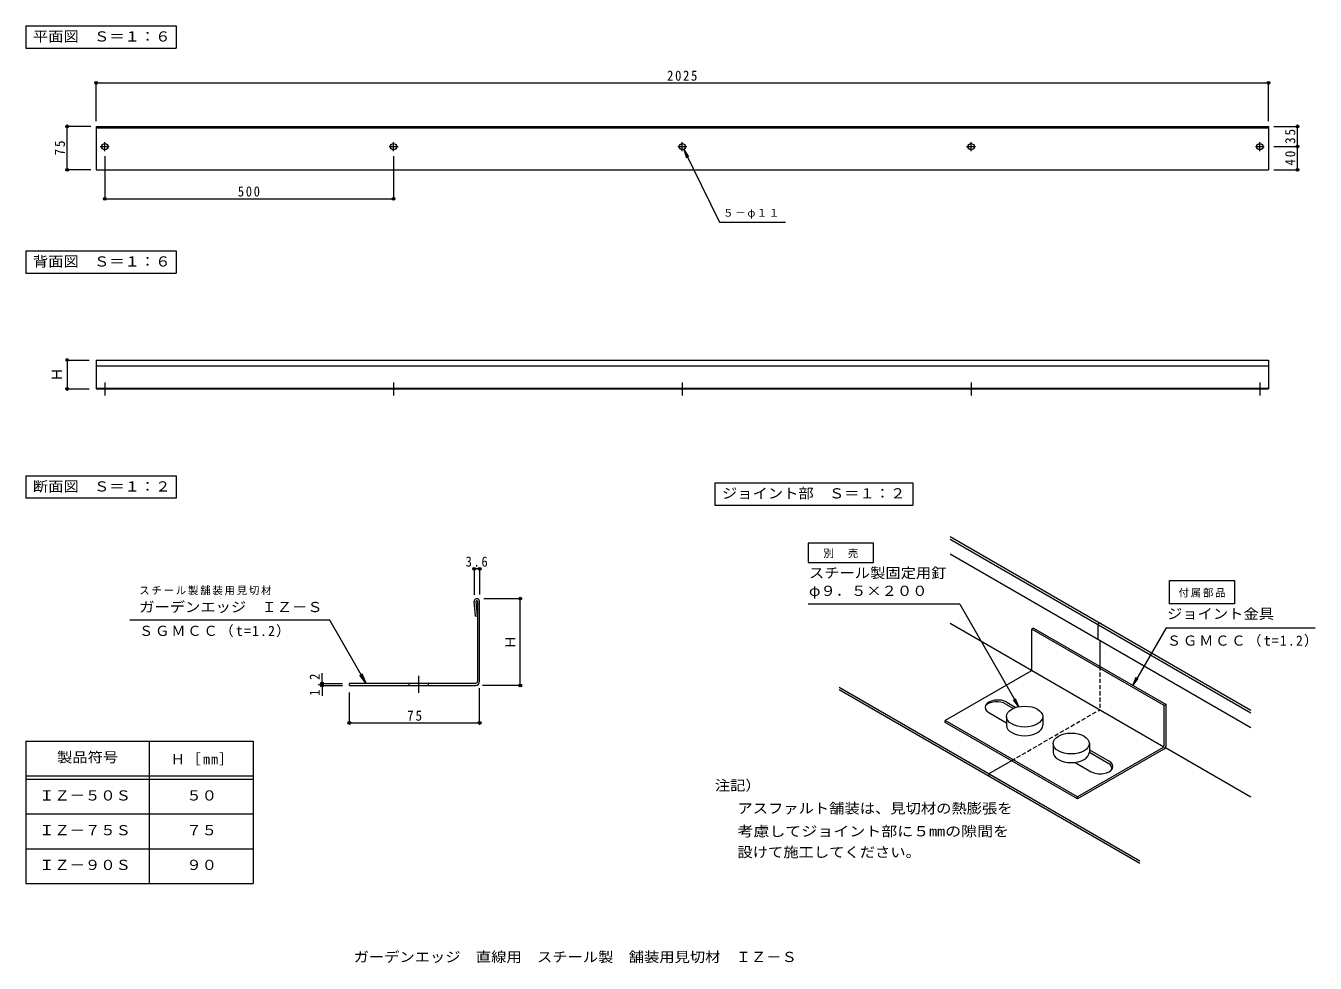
# Model space of a CAD drawing. Units: millimetres, scale not verified, with parts at other scales. Extents: x -374 to 369, y -272 to 268.
import ezdxf
from ezdxf.enums import TextEntityAlignment as Align

# ---------------------------------------------------------------- set-up
doc = ezdxf.new("R2010")
doc.units = ezdxf.units.MM
doc.header["$LTSCALE"] = 2
doc.header["$PDMODE"] = 32
doc.header["$PDSIZE"] = 1.6
for name, pattern in [('CHAIN1', [8, 5, -1, 1, -1]), ('DASHED1', [1.8, 1.2, -0.6]), ('DASHED2', [3, 2, -1]), ('DOUBLE_CHAIN1', [8.8, 5, -1, 0.6, -0.6, 0.6, -1])]:
    doc.linetypes.add(name, pattern=pattern)
for name, color, linetype, lineweight in [('A-0_通り芯', 3, 'Continuous', 9), ('A-4_文字', 7, 'Continuous', 9), ('A-5_建具', 7, 'Continuous', 9), ('A-F_断熱材', 7, 'Continuous', 9), ('D-0_通り芯', 3, 'Continuous', 9), ('D-2_仕上', 3, 'Continuous', 9), ('D-4_文字', 7, 'Continuous', 9), ('D-5_建具', 7, 'Continuous', 9), ('D-6_間仕切', 6, 'Continuous', 5), ('D-F_断熱材', 7, 'Continuous', 9)]:
    doc.layers.add(name, color=color, linetype=linetype, lineweight=lineweight)
doc.layers.add('F-5_F-5ﾚｲﾔ', color=2, linetype='Continuous')
doc.styles.add('ＭＳ ゴシック', font='')
doc.styles.get('ＭＳ ゴシック').set_extended_font_data('MS Gothic')

msp = doc.modelspace()

# ---------------------------------------------------------------- linework, layer by layer
at = {"layer": 'A-0_通り芯'}
for p, q in [((-333.254, 210.293), (-333.254, 185.293)), ((-333.254, 209.493), (341.745, 209.493)), ((-333.254, 185.293), (341.745, 185.293)), ((-333.254, 75.779), (-333.254, 59.112)), ((-333.254, 75.779), (341.745, 75.779)), ((341.745, 75.779), (341.745, 59.112)), ((-333.254, 72.346), (341.745, 72.346)), ((-333.254, 59.512), (341.745, 59.512)), ((-333.254, 59.112), (341.745, 59.112))]:
    msp.add_line(p, q, dxfattribs=at)
at = {"layer": 'A-0_通り芯', "linetype": 'DASHED2'}
msp.add_line((-333.254, 209.893), (341.745, 209.893), dxfattribs=at)
at = {"layer": 'A-0_通り芯', "linetype": 'CHAIN1'}
for p, q in [((-328.254, 196.055), (-328.254, 201.198)), ((-162.004, 196.055), (-162.004, 201.198)), ((4.245, 196.055), (4.245, 201.198)), ((170.495, 196.055), (170.495, 201.198)), ((336.745, 196.055), (336.745, 201.198)), ((-330.826, 198.626), (-325.683, 198.626)), ((-164.576, 198.626), (-159.433, 198.626)), ((1.674, 198.626), (6.817, 198.626)), ((167.924, 198.626), (173.067, 198.626)), ((334.174, 198.626), (339.317, 198.626)), ((-328.254, 62.848), (-328.254, 55.377)), ((-162.004, 62.848), (-162.004, 55.377)), ((4.245, 62.848), (4.245, 55.377)), ((170.495, 62.848), (170.495, 55.377)), ((336.745, 62.848), (336.745, 55.377))]:
    msp.add_line(p, q, dxfattribs=at)
at = {"layer": 'A-0_通り芯'}
msp.add_lwpolyline([(-333.254, 210.293), (341.745, 210.293), (341.745, 185.293)], dxfattribs=at)
for centre in [(-328.254, 198.626), (-162.004, 198.626), (4.245, 198.626), (170.495, 198.626), (336.745, 198.626)]:
    msp.add_circle(centre, 1.833, dxfattribs=at)
at = {"layer": 'A-4_文字'}
for p, q in [((-333.254, 213.293), (-333.254, 235.893)), ((-333.254, 235.293), (341.745, 235.293)), ((341.745, 213.293), (341.745, 235.893)), ((-336.254, 210.293), (-350.521, 210.293)), ((-349.921, 185.293), (-349.921, 210.293)), ((344.745, 210.293), (359.012, 210.293)), ((358.412, 198.626), (358.412, 210.293)), ((-328.254, 193.055), (-328.254, 168.026)), ((-162.004, 193.055), (-162.004, 168.026)), ((344.745, 198.626), (359.012, 198.626)), ((358.412, 185.293), (358.412, 198.626)), ((-336.254, 185.293), (-350.521, 185.293)), ((344.745, 185.293), (359.012, 185.293)), ((-328.254, 168.626), (-162.004, 168.626)), ((-350.521, 75.779), (-337.254, 75.779)), ((-349.921, 75.779), (-349.921, 59.112)), ((-350.521, 59.112), (-337.254, 59.112))]:
    msp.add_line(p, q, dxfattribs=at)
for p in [(-333.254, 235.293), (341.745, 235.293), (-349.921, 210.293), (358.412, 210.293), (358.412, 198.626), (-349.921, 185.293), (358.412, 185.293), (-328.254, 168.626), (-162.004, 168.626), (-349.921, 75.779), (-349.921, 59.112)]:
    msp.add_point(p, dxfattribs=at)
at = {"layer": 'A-5_建具'}
for p, q in [((5.056, 196.982), (25.712, 155.089)), ((5.056, 196.982), (7.834, 192.825)), ((5.056, 196.982), (6.663, 192.247)), ((25.712, 155.089), (63.712, 155.089))]:
    msp.add_line(p, q, dxfattribs=at)
at = {"layer": 'A-F_断熱材'}
for p, q in [((-373.721, 268.215), (-287.141, 268.215)), ((-373.721, 268.215), (-373.721, 255.33)), ((-287.141, 268.215), (-287.141, 255.33)), ((-373.721, 255.33), (-287.141, 255.33)), ((-373.721, 138.664), (-287.141, 138.664)), ((-373.721, 138.664), (-373.721, 125.779)), ((-287.141, 138.664), (-287.141, 125.779)), ((-373.721, 125.779), (-287.141, 125.779))]:
    msp.add_line(p, q, dxfattribs=at)
at = {"layer": 'D-0_通り芯'}
for p, q in [((-114.833, -71.641), (-115.586, -63.366)), ((-113.638, -71.533), (-114.391, -63.258)), ((-113.633, -63.223), (-113.633, -109.241)), ((-112.433, -109.241), (-112.433, -63.223)), ((-114.833, -71.641), (-113.638, -71.533)), ((-187.433, -111.641), (-187.433, -110.441)), ((-114.827, -110.441), (-187.433, -110.441)), ((-187.433, -111.641), (-114.833, -111.641))]:
    msp.add_line(p, q, dxfattribs=at)
at = {"layer": 'D-0_通り芯', "linetype": 'DASHED1'}
for p, q in [((-152.933, -111.641), (-152.933, -110.441)), ((-141.933, -111.641), (-141.933, -110.441))]:
    msp.add_line(p, q, dxfattribs=at)
at = {"layer": 'D-0_通り芯', "linetype": 'DOUBLE_CHAIN1'}
msp.add_line((-147.433, -115.923), (-147.433, -106.16), dxfattribs=at)
at = {"layer": 'D-0_通り芯'}
for centre, radius, start, end in [((-114.013, -63.223), 1.579, 0, 185.1944), ((-114.013, -63.223), 0.379, 0, 185.1944), ((-114.833, -109.241), 1.2, 270, 0), ((-114.833, -109.241), 2.4, 270, 0)]:
    msp.add_arc(centre, radius, start, end, dxfattribs=at)
at = {"layer": 'D-2_仕上'}
for p, q in [((158.369, -25.756), (331.574, -125.756)), ((158.369, -27.456), (331.574, -127.456)), ((158.369, -35.756), (331.574, -135.756)), ((158.369, -75.756), (205.32, -102.863)), ((243.425, -76.563), (243.425, -84.863)), ((244.625, -85.556), (244.625, -100.556)), ((94.456, -112.656), (267.661, -212.656)), ((94.456, -113.856), (267.661, -213.856)), ((282.409, -147.37), (331.574, -175.756)), ((193.703, -154.956), (180.712, -162.456)), ((180.712, -162.456), (180.712, -163.656))]:
    msp.add_line(p, q, dxfattribs=at)
at = {"layer": 'D-2_仕上', "linetype": 'DASHED1'}
for p in [(244.625, -100.556), (193.703, -154.956)]:
    msp.add_line(p, (244.625, -125.556), dxfattribs=at)
at = {"layer": 'D-2_仕上'}
msp.add_arc((244.525, -76.785), 1.122, 66.54946, 168.57926, dxfattribs=at)
at = {"layer": 'D-4_文字'}
for p, q in [((-115.586, -43.919), (-115.586, -59.366)), ((-112.433, -44.519), (-115.586, -44.519)), ((-112.433, -43.919), (-112.433, -59.223)), ((-203.786, -110.441), (-191.433, -110.441)), ((-203.186, -110.441), (-203.186, -104.541)), ((-203.186, -111.641), (-203.186, -110.441)), ((-203.786, -111.641), (-191.433, -111.641)), ((-203.186, -111.641), (-203.186, -117.541)), ((-187.433, -133.807), (-187.433, -115.641)), ((-112.433, -133.807), (-112.433, -113.241)), ((-187.433, -133.207), (-112.433, -133.207))]:
    msp.add_line(p, q, dxfattribs=at)
for p in [(-115.586, -44.519), (-112.433, -44.519), (-89.03, -61.644), (-203.186, -110.441), (-203.186, -111.641), (-89.03, -111.641), (-187.433, -133.207), (-112.433, -133.207)]:
    msp.add_point(p, dxfattribs=at)
at = {"layer": 'D-5_建具'}
msp.add_line((163.947, -64.796), (76.712, -64.796), dxfattribs=at)
msp.add_lwpolyline([(76.712, -29.776), (76.712, -40.834), (114.278, -40.834), (114.278, -29.776)], close=True, dxfattribs=at)
at = {"layer": 'D-6_間仕切'}
for p, q in [((206.52, -78.556), (205.481, -79.156)), ((281.691, -123.156), (205.481, -79.156)), ((205.481, -102.263), (205.481, -79.156)), ((204.881, -103.302), (155.598, -131.756)), ((205.32, -102.863), (281.53, -146.863)), ((190.505, -122.295), (194.886, -124.824)), ((191.105, -121.256), (196.331, -124.273)), ((281.691, -146.263), (281.691, -123.156)), ((282.73, -146.17), (282.73, -122.556)), ((231.808, -175.756), (155.598, -131.756)), ((155.598, -132.956), (155.598, -131.756)), ((231.808, -176.956), (155.598, -132.956)), ((180.712, -127.256), (190.92, -133.149)), ((190.92, -129.545), (190.92, -134.545)), ((211.74, -129.545), (211.74, -134.545)), ((217.767, -145.045), (217.767, -150.045)), ((281.091, -147.302), (231.808, -175.756)), ((281.53, -148.248), (231.808, -176.956)), ((238.587, -145.045), (238.587, -150.045)), ((238.587, -148.67), (249.994, -155.256)), ((238.587, -150.055), (249.394, -156.295)), ((230.363, -155.921), (239.602, -161.256)), ((231.808, -176.956), (231.808, -175.756))]:
    msp.add_line(p, q, dxfattribs=at)
msp.add_lwpolyline([(206.52, -78.556), (282.73, -122.556), (281.691, -123.156)], dxfattribs=at)
for centre, radius, end in [((204.281, -102.263), 1.2, 0), ((280.491, -146.263), 1.2, 360), ((280.33, -146.17), 2.4, 0)]:
    msp.add_arc(centre, radius, 300, end, dxfattribs=at)
for centre, major_axis, start_param, end_param in [((185.909, -124.256), (-7.348, 0), 3.9269908, 7.0685835), ((185.309, -125.295), (-7.348, 0), 3.9269908, 5.831974), ((201.33, -134.545), (10.41, 0), 3.1415927, 6.2831853), ((228.177, -150.045), (10.41, 0), 3.1415927, 6.2831853), ((244.798, -158.256), (7.348, 0), 3.9269908, 7.0685835), ((244.198, -159.295), (7.348, 0), 6.0908955, 7.0685835)]:
    msp.add_ellipse(centre, major_axis=major_axis, ratio=0.57735, start_param=start_param, end_param=end_param, dxfattribs=at)
for centre in [(201.33, -129.545), (228.177, -145.045)]:
    msp.add_ellipse(centre, major_axis=(10.41, 0), ratio=0.57735, dxfattribs=at)
at = {"layer": 'D-F_断熱材'}
for p, q in [((-373.721, 9.112), (-373.721, -3.772)), ((22.98, 5.122), (22.98, -7.762)), ((-287.141, -3.772), (-373.721, -3.772)), ((22.98, -7.762), (136.976, -7.762)), ((-88.43, -61.644), (-110.013, -61.644)), ((-89.03, -111.641), (-89.03, -61.644)), ((163.947, -64.796), (198.038, -123.843)), ((-198.679, -74.112), (-313.853, -74.112)), ((-177.704, -110.441), (-198.679, -74.112)), ((282.828, -78.386), (368.612, -78.386)), ((-177.704, -110.441), (-181.356, -105.681)), ((-177.704, -110.441), (-180, -104.898)), ((263.678, -111.556), (266.721, -107.589)), ((-88.43, -111.641), (-110.833, -111.641)), ((198.038, -123.843), (194.994, -119.876)), ((198.038, -123.843), (196.125, -119.223)), ((-373.721, -143.622), (-373.721, -225.622)), ((-373.721, -143.622), (-242.746, -143.622)), ((-302.746, -143.622), (-302.746, -225.622)), ((-242.746, -143.622), (-242.746, -225.622)), ((-373.721, -163.622), (-242.746, -163.622)), ((-373.721, -165.622), (-242.746, -165.622)), ((-373.721, -185.622), (-242.746, -185.622)), ((-373.721, -205.622), (-242.746, -205.622)), ((-373.721, -225.622), (-242.746, -225.622))]:
    msp.add_line(p, q, dxfattribs=at)
for points in [[(-373.721, 9.112), (-287.141, 9.112), (-287.141, -3.772)], [(22.98, 5.122), (136.976, 5.122), (136.976, -7.762)], [(282.828, -78.386), (263.678, -111.556), (265.591, -106.936)]]:
    msp.add_lwpolyline(points, dxfattribs=at)
msp.add_lwpolyline([(322.229, -51.268), (322.229, -64.66), (284.662, -64.66), (284.662, -51.268)], close=True, dxfattribs=at)

# ---------------------------------------------------------------- texts
at = {"layer": 'A-4_文字', "color": 2, "style": 'ＭＳ ゴシック'}
msp.add_text('Ｈ', height=5.865, rotation=90, dxfattribs=at).set_placement((-351.121, 63.446), align=Align.BOTTOM_LEFT)
at = {"layer": 'A-4_文字', "color": 2, "char_height": 5.865, "attachment_point": 7, "style": 'ＭＳ ゴシック'}
for s, insert in [('\\T1.28;\\W0.9;2025', (-4.504, 236.493)), ('\\T1.27;\\W0.9;500', (-251.629, 169.826))]:
    msp.add_mtext(s, dxfattribs=dict(at, insert=insert))
at = {"layer": 'A-4_文字', "color": 2, "char_height": 5.865, "attachment_point": 7, "rotation": 90, "style": 'ＭＳ ゴシック'}
for s, insert in [('\\T1.27;\\W0.95;35', (357.212, 200.21)), ('\\T1.27;\\W0.95;75', (-351.121, 193.543)), ('\\T1.27;\\W0.95;40', (357.212, 187.71))]:
    msp.add_mtext(s, dxfattribs=dict(at, insert=insert))
at = {"layer": 'A-5_建具', "insert": (27.712, 157.089), "char_height": 4.399, "attachment_point": 7, "style": 'ＭＳ ゴシック'}
msp.add_mtext('\\T1.17;５－φ１１', dxfattribs=at)
at = {"layer": 'A-F_断熱材', "color": 2, "style": 'ＭＳ ゴシック', "width": 1.1}
for s, p in [('平面図\u3000Ｓ＝１：６', (-369.613, 257.399)), ('背面図\u3000Ｓ＝１：６', (-369.613, 127.848))]:
    msp.add_text(s, height=5.865, dxfattribs=at).set_placement(p, align=Align.BOTTOM_LEFT)
at = {"layer": 'D-4_文字', "color": 2, "char_height": 5.865, "attachment_point": 7, "style": 'ＭＳ ゴシック'}
for s, insert in [('\\T1.27;\\W0.9;3.6', (-120.51, -43.319)), ('\\T1.27;\\W0.95;75', (-154.183, -132.007))]:
    msp.add_mtext(s, dxfattribs=dict(at, insert=insert))
at = {"layer": 'D-4_文字', "color": 2, "insert": (-204.386, -117.541), "char_height": 5.865, "attachment_point": 7, "rotation": 90, "style": 'ＭＳ ゴシック'}
msp.add_mtext('\\T1.27;\\W0.9;1.2', dxfattribs=at)
at = {"layer": 'D-5_建具', "color": 2, "style": 'ＭＳ ゴシック', "width": 1.1}
for s, p in [('スチール製固定用釘', (77.141, -51.512)), ('φ９．５×２００', (77.141, -61.814))]:
    msp.add_text(s, height=5.865, dxfattribs=at).set_placement(p, align=Align.BOTTOM_LEFT)
at = {"layer": 'D-5_建具', "insert": (85.495, -38.305), "char_height": 4.399, "attachment_point": 7, "style": 'ＭＳ ゴシック'}
msp.add_mtext('\\T1.17;別\u3000売', dxfattribs=at)
at = {"layer": 'D-F_断熱材', "color": 2, "style": 'ＭＳ ゴシック'}
for s, width, p in [('断面図\u3000Ｓ＝１：２', 1.1, (-369.613, -1.704)), ('ジョイント部\u3000Ｓ＝１：２', 1.1, (27.088, -5.694)), ('ガーデンエッジ\u3000ＩＺ－Ｓ', 1.1, (-308.437, -71.131)), ('ジョイント金具', 1.1, (283.306, -75.057)), ('製品符号', 1.1, (-355.734, -157.622)), ('注記）', 1.1, (22.98, -173.87)), ('ＩＺ－５０Ｓ', 1.1, (-366.021, -179.622)), ('５０', 1.1, (-281.246, -179.622)), ('アスファルト舗装は、見切材の熱膨張を', 1.1, (35.981, -187.069)), ('ＩＺ－７５Ｓ', 1.1, (-366.021, -199.622)), ('７５', 1.1, (-281.246, -199.622)), ('考慮してジョイント部に５mmの隙間を', 1.15, (35.981, -200.267)), ('設けて施工してください。', 1.1, (35.98, -212.279)), ('ＩＺ－９０Ｓ', 1.1, (-366.021, -219.622)), ('９０', 1.1, (-281.246, -219.622))]:
    msp.add_text(s, height=5.865, dxfattribs=dict(at, width=width)).set_placement(p, align=Align.BOTTOM_LEFT)
msp.add_text('Ｈ', height=5.865, rotation=90, dxfattribs=at).set_placement((-90.03, -90.643), align=Align.BOTTOM_LEFT)
at = {"layer": 'D-F_断熱材', "char_height": 4.399, "attachment_point": 7, "style": 'ＭＳ ゴシック'}
for s, insert in [('\\T1.17;スチール製舗装用見切材', (-308.437, -59.64)), ('\\T1.17;付属部品', (289.946, -60.964))]:
    msp.add_mtext(s, dxfattribs=dict(at, insert=insert))
at = {"layer": 'D-F_断熱材', "color": 2, "char_height": 5.865, "attachment_point": 7, "style": 'ＭＳ ゴシック'}
for s, insert in [('\\T1.16;ＳＧＭＣＣ（t=1.2）', (-308.437, -83.866)), ('\\T1.16;ＳＧＭＣＣ（t=1.2）', (283.306, -89.489)), ('\\T1.16;Ｈ［mm］', (-290.246, -157.622))]:
    msp.add_mtext(s, dxfattribs=dict(at, insert=insert))
at = {"layer": 'F-5_F-5ﾚｲﾔ', "style": 'ＭＳ ゴシック', "width": 1.1}
msp.add_text('ガーデンエッジ\u3000直線用\u3000スチール製\u3000舗装用見切材\u3000ＩＺ－Ｓ', height=5.865, dxfattribs=at).set_placement((-185, -272.622), align=Align.BOTTOM_LEFT)

doc.saveas('drawing.dxf')
